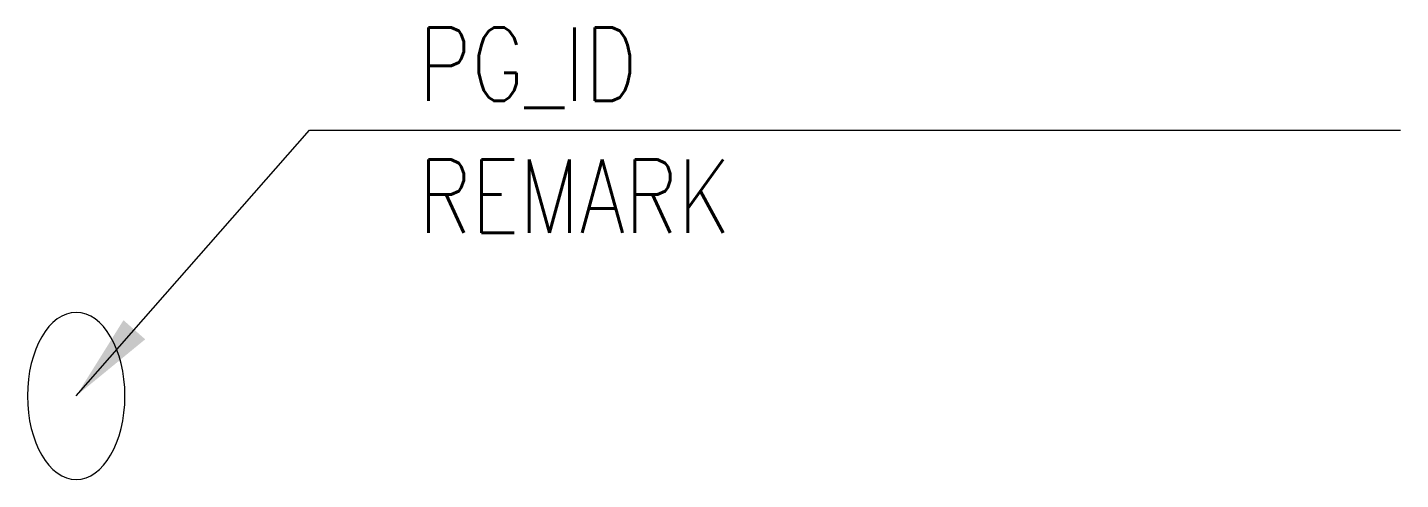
# Model space of a CAD drawing. Header units: millimetres. Extents: x -140 to 4536, y -286 to 1253.
import ezdxf

# ---------------------------------------------------------------- set-up
doc = ezdxf.new("R2010")
doc.units = ezdxf.units.MM
doc.header["$LTSCALE"] = 50
for name, color, linetype in [('LG_PG', 7, 'CONTINUOUS'), ('LG_TEXT_PG_id', 7, 'CONTINUOUS'), ('LG_TEXT_PG_remark', 7, 'CONTINUOUS')]:
    doc.layers.add(name, color=color, linetype=linetype)
doc.styles.add('ROMANS', font='romans.shx', dxfattribs={"width": 0.8})
doc.styles.add('ROMANS_0_93_0_N', font='romans.shx', dxfattribs={"width": 0.93})
doc.dimstyles.new('VI_DEFAULT_METRIC', dxfattribs={"dimscale": 0, "dimtxt": 2, "dimasz": 3, "dimexe": 2, "dimexo": 2, "dimgap": 1, "dimtad": 1, "dimdec": 0, "dimlfac": -1, "dimdsep": 46, "dimtxsty": 'ROMANS_0_93_0_N', "dimcen": 0, "dimadec": 1, "dimazin": 2, "dimtfac": 0.83, "dimtdec": 0, "dimtmove": 0, "dimatfit": 3, "dimfxl": 1, "dimfrac": 2, "dimlwd": 25, "dimlwe": 25, "dimarcsym": 0})

msp = doc.modelspace()

# ---------------------------------------------------------------- linework, layer by layer
at = {"layer": 'LG_PG', "linetype": 'Continuous', "extrusion": (0, 0, -1)}
msp.add_ellipse((25.5, -1.7, 18475), major_axis=(0, -284.7), ratio=0.582985, dxfattribs=at)

# ---------------------------------------------------------------- texts
at = {"layer": 'LG_TEXT_PG_id', "style": 'ROMANS', "width": 0.8}
msp.add_attdef('PG_ID', (1191.2, 1003.3, 18213.9), 'PG0x,0x,0x,xx,xx,xx - 6mm²', height=250, dxfattribs=at)
at = {"layer": 'LG_TEXT_PG_remark', "style": 'ROMANS', "width": 0.8}
msp.add_attdef('REMARK', (1191.2, 553.3, 18213.9), '', height=250, dxfattribs=at)

# ---------------------------------------------------------------- leaders
at = {"layer": 'LG_PG', "linetype": 'Continuous'}
msp.add_leader([(25.5, -1.7, 18213.9), (820.5, 903.3, 18213.9), (4535.5, 903.3, 18213.9)], dimstyle='VI_DEFAULT_METRIC', override={"dimscale": 1, "dimasz": 300}, dxfattribs=at)

doc.saveas('drawing.dxf')
